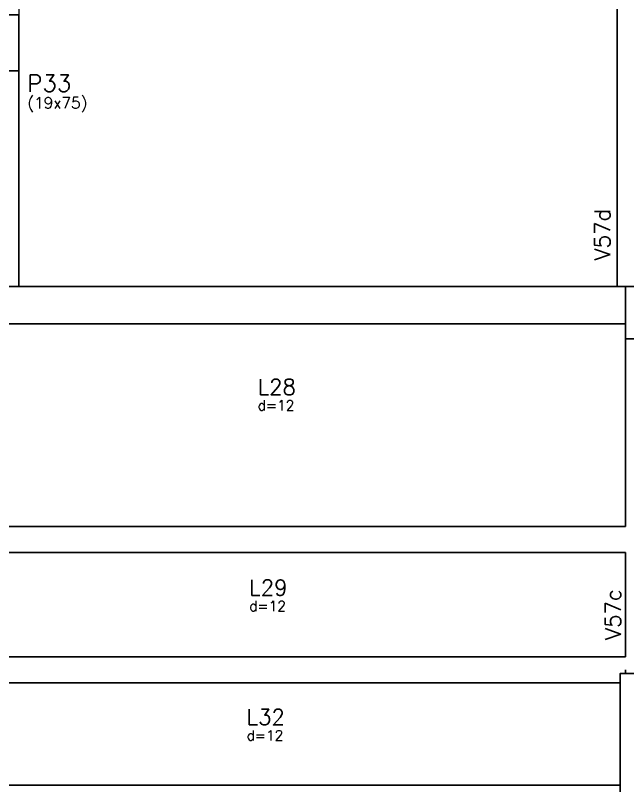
# Model space of a CAD drawing. Extents: x -40810 to 33675, y -2018 to 21213.
# Drawn here: x 25790 to 26610, y 1152 to 2185 of the extents above; entities that cross this region are included whole.
import ezdxf

# ---------------------------------------------------------------- set-up
doc = ezdxf.new("R2010")
doc.units = 0
doc.layers.get('0').update_dxf_attribs({"color": 1, "lineweight": 9})
for name, color, linetype in [('1', 5, 'Continuous'), ('10', 7, 'Continuous'), ('12', 3, 'Continuous'), ('13', 7, 'Continuous'), ('3', 2, 'Continuous'), ('8', 5, 'Continuous'), ('9', 3, 'Continuous'), ('STEPHANIE', 6, 'Continuous')]:
    doc.layers.add(name, color=color, linetype=linetype)
doc.layers.add('SARRAFO_2_2X7', color=24, linetype='Continuous', lineweight=15)
doc.styles.get("Standard").update_dxf_attribs({"font": 'romans.shx', "width": 0.8})

msp = doc.modelspace()

# ---------------------------------------------------------------- linework, layer by layer
at = {"linetype": 'Continuous', "ltscale": 30}
for points in [[(26596.129, 2588.586), (26360.629, 2588.586), (26300.629, 2588.586), (25794.629, 2588.586), (25794.629, 2186.086), (25794.629, 2111.086), (25794.629, 1821.586), (26596.129, 1821.586), (26596.129, 1856.086)], [(26596.129, 2588.586), (26360.629, 2588.586), (26300.629, 2588.586), (25794.629, 2588.586), (25794.629, 2186.086), (25794.629, 2111.086), (25794.629, 1821.586), (26596.129, 1821.586), (26596.129, 1856.086)], [(26596.129, 2588.586), (26360.629, 2588.586), (26300.629, 2588.586), (25794.629, 2588.586), (25794.629, 2186.086), (25794.629, 2111.086), (25794.629, 1821.586), (26596.129, 1821.586), (26596.129, 1856.086)], [(26596.129, 2588.586), (26360.629, 2588.586), (26300.629, 2588.586), (25794.629, 2588.586), (25794.629, 2186.086), (25794.629, 2111.086), (25794.629, 1821.586), (26596.129, 1821.586), (26596.129, 1856.086)], [(26596.129, 2588.586), (26360.629, 2588.586), (26300.629, 2588.586), (25794.629, 2588.586), (25794.629, 2186.086), (25794.629, 2111.086), (25794.629, 1821.586), (26596.129, 1821.586), (26596.129, 1856.086)], [(26596.129, 2588.586), (26360.629, 2588.586), (26300.629, 2588.586), (25794.629, 2588.586), (25794.629, 2186.086), (25794.629, 2111.086), (25794.629, 1821.586), (26596.129, 1821.586), (26596.129, 1856.086)], [(26607.129, 1751.586), (26607.129, 1771.586), (25782.129, 1771.586), (25611.129, 1771.586), (25611.129, 1500.086), (26607.129, 1500.086)], [(26607.129, 1465.086), (25611.129, 1465.086), (25611.129, 1433.086), (25611.129, 1325.086), (26607.129, 1325.086)], [(26600.129, 1290.086), (25611.129, 1290.086), (25611.129, 1185.086), (25611.129, 1162.721), (25618.489, 1153.086), (26600.129, 1153.086)]]:
    msp.add_lwpolyline(points, close=True, dxfattribs=at)
at = {"layer": '1'}
for points in [[(26596.129, 2588.586), (26596.129, 1856.086)], [(25794.629, 1821.586), (25794.629, 2111.086)], [(26596.129, 1856.086), (26596.129, 1821.586)], [(26607.129, 1821.586), (25769.629, 1821.586)], [(25782.129, 1771.586), (26607.129, 1771.586)], [(26607.129, 1751.586), (26607.129, 1500.086)], [(26607.129, 1500.086), (25611.129, 1500.086)], [(25611.129, 1465.086), (26607.129, 1465.086)], [(26607.129, 1465.086), (26607.129, 1325.086)], [(26607.129, 1325.086), (25611.129, 1325.086)], [(26607.129, 1307.586), (26607.129, 1302.384)], [(25611.129, 1290.086), (26600.129, 1290.086)], [(26600.129, 1153.086), (25611.129, 1153.086)]]:
    msp.add_lwpolyline(points, dxfattribs=at)
at = {"layer": '3'}
for points in [[(25775.629, 2111.086), (25794.629, 2111.086), (25794.629, 2186.086), (25775.629, 2186.086), (25775.629, 2111.086)], [(26607.129, 1751.586), (26626.129, 1751.586), (26626.129, 1821.586), (26607.129, 1821.586), (26607.129, 1751.586)], [(26600.129, 1092.586), (26626.129, 1092.586), (26626.129, 1302.586), (26600.129, 1302.586), (26600.129, 1092.586)]]:
    msp.add_lwpolyline(points, dxfattribs=at)
at = {"layer": 'SARRAFO_2_2X7', "linetype": 'Continuous', "ltscale": 30}
msp.add_lwpolyline([(26596.129, 2588.586), (26360.629, 2588.586), (26300.629, 2588.586), (25794.629, 2588.586), (25794.629, 2186.086), (25794.629, 2111.086), (25794.629, 1821.586), (26596.129, 1821.586), (26596.129, 1856.086)], close=True, dxfattribs=at)
at = {"layer": 'STEPHANIE', "linetype": 'Continuous'}
msp.add_lwpolyline([(26607.129, 1821.586), (25769.629, 1821.586), (25576.129, 1821.586), (25576.129, 1796.586), (25576.129, 1771.586), (25782.129, 1771.586), (26607.129, 1771.586)], close=True, dxfattribs=at)

# ---------------------------------------------------------------- texts
at = {"layer": '10'}
for s, p in [('L28', (26114.471, 1676.535)), ('L29', (26103.168, 1407.457)), ('L32', (26099.668, 1233.957))]:
    msp.add_text(s, height=21, dxfattribs=at).set_placement(p)
at = {"layer": '12'}
msp.add_text('(19x75)', height=15, dxfattribs=at).set_placement((25805.879, 2060.461))
at = {"layer": '13'}
for p in [(26114.471, 1655.64), (26103.168, 1386.562), (26099.668, 1213.062)]:
    msp.add_text('d=12', height=13.5, dxfattribs=at).set_placement(p)
at = {"layer": '8'}
for s, p in [('V57d', (26586.779, 1856.639)), ('V57c', (26601.278, 1347.657))]:
    msp.add_text(s, height=21, rotation=90, dxfattribs=at).set_placement(p)
at = {"layer": '9'}
msp.add_text('P33', height=22.5, dxfattribs=at).set_placement((25805.879, 2082.961))

doc.saveas('drawing.dxf')
